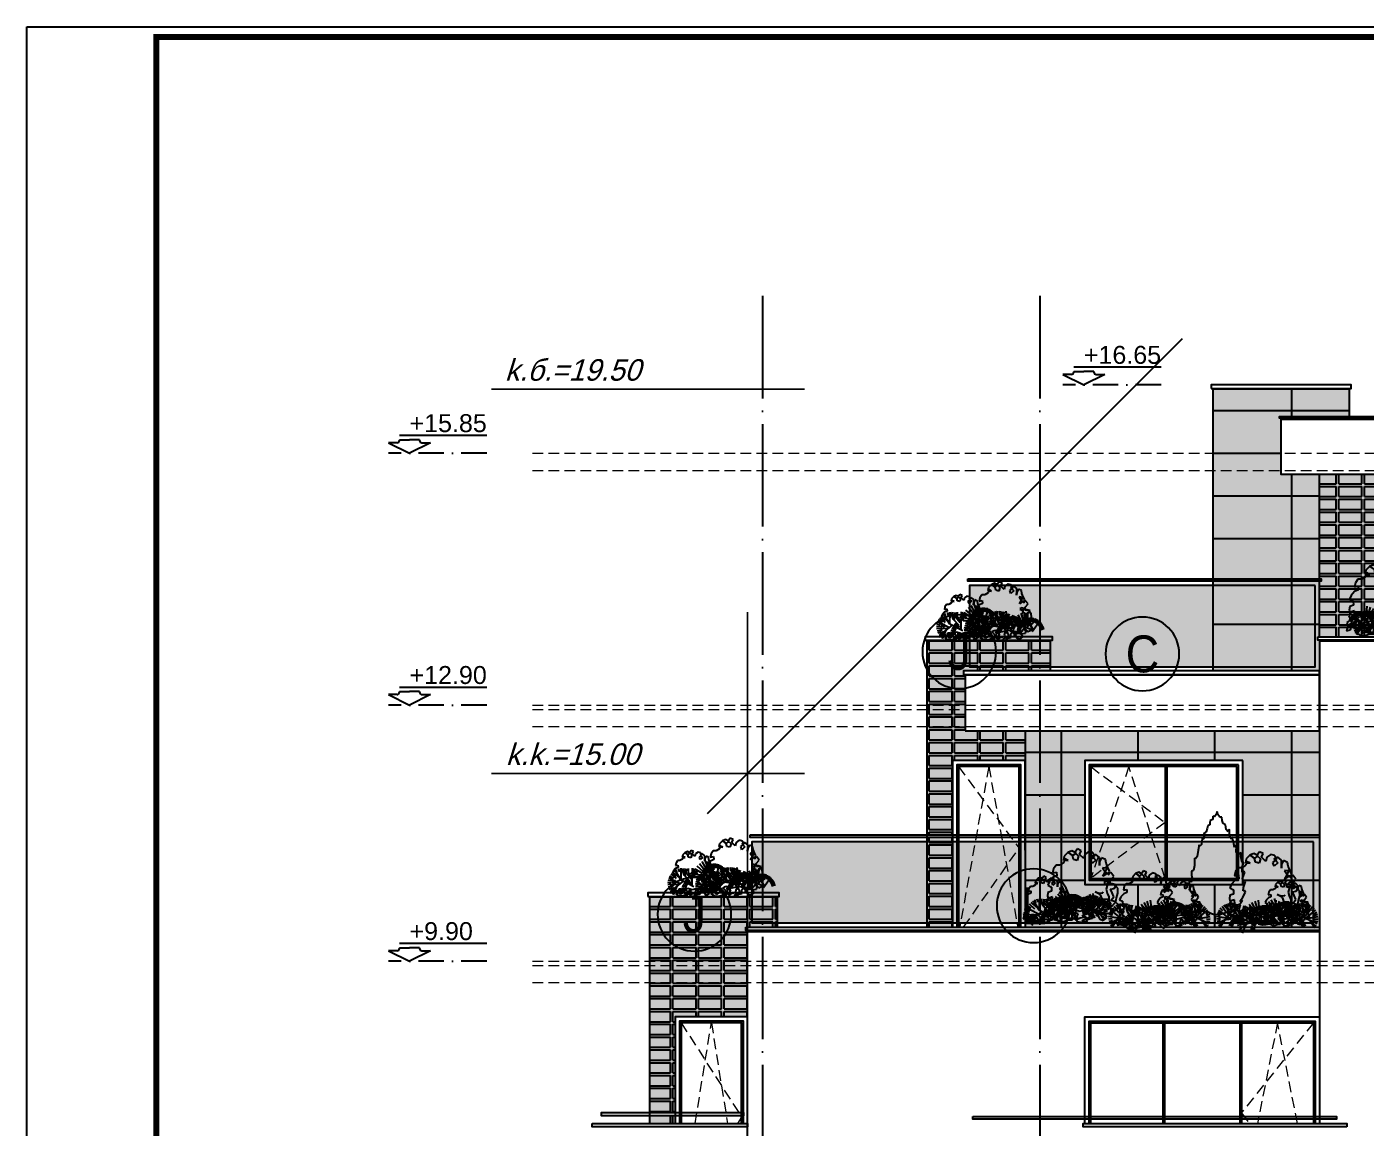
# Model space of a CAD drawing. Extents: x 9615146 to 9672346, y 4699603 to 4705703.
# Drawn here: x 9660146 to 9661714, y 4701314 to 4702603 of the extents above; entities that cross this region are included whole.
import ezdxf
from ezdxf.enums import TextEntityAlignment as Align

# ---------------------------------------------------------------- set-up
doc = ezdxf.new("R2010")
doc.units = 0
doc.header["$LTSCALE"] = 0.5
doc.header["$MEASUREMENT"] = 0
for name, pattern in [('ACAD_ISO04W100', [30, 24, -3, 0, -3]), ('DASHED', [0.75, 0.5, -0.25]), ('OSI1000', [5, 3, -1, 0, -1])]:
    doc.linetypes.add(name, pattern=pattern)
doc.layers.get('0').update_dxf_attribs({"color": 251, "linetype": 'CONTINUOUS'})
for name, color, linetype in [('_axis', 1, 'ACAD_ISO04W100'), ('_dimension_evel', 4, 'CONTINUOUS'), ('_hatch', 9, 'CONTINUOUS'), ('_hatch_construction', 252, 'CONTINUOUS'), ('_table', 3, 'CONTINUOUS'), ('_text', 4, 'CONTINUOUS'), ('_text_spesif_window', 41, 'CONTINUOUS'), ('_view', 3, 'CONTINUOUS'), ('_vista', 75, 'CONTINUOUS'), ('fasadi', 147, 'CONTINUOUS')]:
    doc.layers.add(name, color=color, linetype=linetype)
doc.layers.add('_punk', color=8, linetype='DASHED', lineweight=9)
doc.layers.add('_section', color=3, linetype='CONTINUOUS', lineweight=18)
doc.styles.add('HEB1', font='', dxfattribs={"width": 0.8, "oblique": 17})
doc.styles.add('POMESHTENIA', font='arial.ttf', dxfattribs={"width": 0.9})
doc.styles.add('WIN', font='swindos.shx', dxfattribs={"oblique": 17})
doc.styles.get('HEB1').set_extended_font_data('HebarU Cyr')
pattern_1 = [(180, (19315816.9377, 0), (-1.5625, 3.125), [0, -3.125])]
pattern_2 = [(0, (3, 0), (30, 15), [27, -3]), (0, (3, 3), (30, 15), [27, -3]), (90, (3, 3), (-30, 15), [12, -3]), (90, (0, 3), (-30, 15), [12, -3])]

# ---------------------------------------------------------------- blocks, each defined once
blk = doc.blocks.new('TREE8-E')
for p, q in [((-11.68, 6.05), (-13.1, 6.95)), ((-11.26, 6.78), (-12.51, 7.9)), ((-10.72, 7.44), (-11.79, 8.73)), ((-10.09, 8), (-10.95, 9.45)), ((-8.04, 4.03), (-10.82, 7.5)), ((-8.62, 6.91), (-10, 10.02)), ((-7.19, 7.05), (-8.98, 10.44)), ((-7.42, 8.84), (-7.9, 10.7)), ((-7.42, 8.84), (-6.79, 10.78)), ((-6.94, 5.39), (-7.42, 8.84)), ((-6.94, 5.39), (-4.62, 10.43)), ((-6.11, 9.06), (-5.69, 10.69)), ((-4.54, 6.64), (-4.45, 8.81)), ((-3.26, 2.93), (-4.54, 6.64)), ((-4.45, 8.81), (-3.55, 10.05)), ((-4.32, 6), (-3.61, 8.28)), ((-3.61, 8.28), (-2.65, 9.42)), ((-3.37, 7.39), (-2.35, 9.19)), ((-2.44, 3.89), (-3.37, 7.39)), ((-3.33, 0.76), (0.33, 8.32)), ((-2.38, 7.14), (-1.43, 8.96)), ((-1.73, 4.24), (-2.38, 7.14)), ((-0.38, 3.93), (-1.32, 6.6)), ((-0.38, 3.93), (0.43, 6.59)), ((0.67, 4.77), (0.71, 7.98)), ((1.23, 4.49), (1.23, 6.45)), ((3.03, 4.83), (1.24, 7.41)), ((4.3, 4.6), (2.6, 8.27)), ((4.87, 5.91), (4.09, 8.87)), ((6, 5.26), (5.67, 9.21)), ((9.16, 0.67), (6.19, 6.34)), ((6.98, 6.04), (7.28, 9.27)), ((8.33, 3.11), (7.54, 6.56)), ((8.35, 4.58), (8.22, 6.56)), ((8.82, 4.51), (8.9, 6.49)), ((9.28, 4.39), (9.57, 6.35)), ((-12.21, 3.59), (-13.88, 3.75)), ((-12.16, 4.44), (-13.79, 4.86)), ((-6.22, 4.47), (-13.79, 2.65)), ((-11.9, 1.94), (-13.54, 1.57)), ((-8.62, 3.89), (-13.52, 5.93)), ((-9.89, 3.59), (-13.12, 0.55)), ((-6.86, -0.04), (-8.75, 0.93)), ((-6.43, 0.55), (-8.23, 1.68)), ((-5.95, 1.11), (-7.65, 2.39)), ((-5.43, 1.62), (-7.01, 3.05)), ((-2.76, 0.04), (-6.94, 5.39)), ((-4.86, 2.09), (-6.31, 3.65)), ((-4.25, 2.5), (-5.56, 4.18)), ((-3.61, 2.86), (-4.77, 4.65)), ((-4.11, 1.77), (-3.26, 2.93)), ((1.9, 3.05), (-0.38, 3.93)), ((8.96, 0.42), (0.67, 4.77)), ((3.35, 0.5), (1.38, 0.37)), ((3.43, 0.97), (1.45, 1.05)), ((3.55, 1.44), (1.59, 1.72)), ((3.72, 1.88), (1.8, 2.37)), ((3.93, 2.31), (1.9, 3.05)), ((4.83, 3.42), (3.03, 4.83)), ((5.2, 3.72), (4.3, 4.6)), ((6.86, 2.61), (4.33, 5.51)), ((6.02, 4.2), (4.87, 5.91)), ((6.46, 4.38), (6, 5.26)), ((7.4, 4.58), (6.98, 6.04)), ((7.99, 2.91), (9.73, 4.22)), ((8.64, 0.04), (12.5, 4.67)), ((9.73, 4.22), (10.22, 6.14)), ((10.16, 4.01), (10.84, 5.86)), ((10.56, 3.75), (11.43, 5.52)), ((10.93, 3.45), (11.99, 5.12)), ((11.57, 2.74), (12.95, 4.16)), ((11.84, 2.34), (13.36, 3.61)), ((12.05, 1.92), (13.7, 3.02)), ((12.23, 1.47), (13.98, 2.4)), ((12.35, 1.01), (14.19, 1.75)), ((12.43, 0.54), (14.34, 1.08))]:
    blk.add_line(p, q)
blk = doc.blocks.new('_TREE16')
for p, q in [((-29.4, 140.7), (-30.9, 132.4)), ((-22.1, 148.4), (-29.4, 140.7)), ((-13.8, 152), (-22.1, 148.4)), ((-11.8, 141.7), (-20, 147.4)), ((-20, 147.4), (-12.3, 141.7)), ((-4.5, 146.9), (-13.8, 152)), ((-12.3, 141.7), (-4.5, 146.9)), ((-10.2, 133.9), (-11.8, 141.7)), ((-1.4, 155.7), (-7.1, 147.9)), ((-7.1, 147.9), (0.7, 140.7)), ((0.7, 140.7), (-2.4, 131.4)), ((6.3, 152), (-1.4, 155.7)), ((2.7, 144.3), (6.3, 152)), ((11.5, 135.5), (2.7, 144.3)), ((13.6, 144.3), (11.5, 135.5)), ((21.9, 150), (13.6, 144.3)), ((30.2, 147.9), (21.9, 150)), ((36.9, 144.3), (28.6, 140.1)), ((28.6, 140.1), (36.9, 132.4)), ((34.8, 139.6), (30.2, 147.9)), ((44.6, 138.1), (36.9, 144.3)), ((-51.6, 114.3), (-53.7, 105.4)), ((-46.4, 122), (-51.6, 114.3)), ((-38.7, 122), (-46.4, 122)), ((-29.9, 127.2), (-38.7, 122)), ((-30.9, 132.4), (-21.1, 131.8)), ((-28.8, 135.5), (-29.9, 127.2)), ((-21.1, 131.8), (-28.8, 135.5)), ((-2.4, 131.4), (-10.2, 133.9)), ((26.5, 133.4), (34.8, 139.6)), ((29.1, 125.1), (26.5, 133.4)), ((36.9, 132.4), (29.1, 125.1)), ((44.1, 121), (44.6, 130.3)), ((44.6, 128.8), (44.1, 121)), ((44.6, 130.3), (44.6, 138.1)), ((48.8, 137), (44.6, 128.8)), ((57.1, 133.4), (48.8, 137)), ((60.1, 115.3), (50.8, 116.3)), ((50.8, 116.3), (56, 108)), ((56.5, 107), (60.1, 115.3)), ((58.1, 125.6), (57.1, 133.4)), ((61.7, 116.9), (58.1, 125.6)), ((65.3, 109.1), (61.7, 116.9)), ((-60.4, 87.8), (-64, 80.1)), ((-53.1, 95.6), (-60.4, 87.8)), ((-53.7, 105.4), (-45.4, 107)), ((-44.8, 99.2), (-53.1, 95.6)), ((-45.4, 107), (-44.8, 99.2)), ((51.4, 98.7), (56.5, 107)), ((59.1, 103.9), (51.4, 98.7)), ((55.5, 80.6), (55.5, 88.4)), ((55.5, 88.4), (63.8, 86.8)), ((56, 108), (63.8, 101.3)), ((67.9, 106.5), (59.1, 103.9)), ((63.8, 86.8), (60.7, 79)), ((63.8, 101.3), (65.3, 109.1)), ((66.4, 89.4), (74.1, 98.2)), ((66.9, 81.6), (66.4, 89.4)), ((74.1, 98.2), (67.9, 106.5)), ((-63.5, 64.5), (-64.5, 56.8)), ((-64.5, 56.8), (-62.4, 49)), ((-64, 80.1), (-56.3, 75.9)), ((-55.7, 67.1), (-63.5, 64.5)), ((-56.3, 75.9), (-55.7, 67.1)), ((46.2, 59.9), (35.3, 66.1)), ((35.3, 66.1), (43.6, 63)), ((43.6, 63), (51.4, 64)), ((50.3, 51.1), (46.2, 59.9)), ((51.4, 64), (52.4, 65.6)), ((63.3, 83.2), (55.5, 80.6)), ((60.7, 79), (58.6, 71.3)), ((58.6, 71.3), (60.7, 63)), ((60.7, 63), (63.8, 55.2)), ((71.6, 82.7), (63.3, 83.2)), ((74.6, 81.6), (66.9, 81.6)), ((67.4, 71.8), (75.1, 72.9)), ((71, 64), (67.4, 71.8)), ((74.6, 55.8), (71, 64)), ((79.8, 80.6), (71.6, 82.7)), ((82.4, 73.9), (74.6, 81.6)), ((75.1, 72.9), (79.8, 80.6)), ((79.8, 53.7), (82.9, 63)), ((82.9, 63), (82.4, 73.9)), ((-61.9, 36.6), (-69.7, 31.4)), ((-69.7, 31.4), (-67.1, 23.7)), ((-67.1, 23.7), (-58.8, 30.4)), ((-61.9, 52.6), (-65, 44.9)), ((-65, 44.9), (-61.9, 36.6)), ((-62.4, 49), (-53.1, 46.9)), ((-53.7, 55.2), (-61.9, 52.6)), ((-58.8, 30.4), (-50.5, 29.9)), ((-50.5, 29.9), (-58.8, 23.1)), ((-53.1, 46.9), (-53.7, 55.2)), ((-20.5, 25.7), (-12.8, 29.9)), ((-12.8, 29.9), (-5, 27.8)), ((11.5, 27.3), (20.8, 29.3)), ((20.3, 46.4), (18.3, 37.6)), ((18.3, 37.6), (28.1, 35)), ((28.1, 46.9), (20.3, 46.4)), ((20.8, 29.3), (28.6, 29.3)), ((34.3, 38.2), (28.1, 46.9)), ((28.1, 35), (35.8, 37.6)), ((28.6, 29.3), (34.3, 38.2)), ((35.8, 37.6), (40, 46.4)), ((40, 46.4), (50.3, 51.1)), ((52.4, 28.8), (44.1, 24.2)), ((44.6, 42.3), (52.4, 50.6)), ((55.5, 38.7), (44.6, 42.3)), ((55.5, 44.3), (50.8, 36.6)), ((50.8, 36.6), (52.4, 28.8)), ((52.4, 50.6), (60.1, 51.1)), ((63.8, 46.4), (55.5, 44.3)), ((63.3, 37.6), (55.5, 38.7)), ((56, 24.7), (63.3, 34)), ((60.1, 51.1), (67.9, 41.3)), ((67.9, 41.3), (63.3, 32.4)), ((69.4, 29.9), (63.3, 37.6)), ((63.3, 34), (71.6, 37.1)), ((63.3, 32.4), (73.6, 25.7)), ((63.8, 55.2), (63.8, 46.4)), ((67.4, 22.1), (69.4, 29.9)), ((68.4, 47.5), (74.6, 55.8)), ((76.7, 45.4), (68.4, 47.5)), ((71.6, 37.1), (78.8, 44.9)), ((73.6, 25.7), (81.9, 29.9)), ((85, 38.2), (76.7, 45.4)), ((78.8, 44.9), (79.8, 53.7)), ((81.9, 29.9), (85, 38.2)), ((-67.1, 23.1), (-70.2, 13.8)), ((-70.2, 13.8), (-61.9, 15.4)), ((-58.8, 23.1), (-67.1, 23.1)), ((-61.9, 15.4), (-59.9, 23.7)), ((-59.9, 23.7), (-49.5, 20.5)), ((-45.4, 18.5), (-52.1, 10.7)), ((-52.1, 10.7), (-39.7, 4)), ((-49.5, 20.5), (-49, 12.2)), ((-49, 12.2), (-39.2, 17.4)), ((-42.8, 26.3), (-45.4, 18.5)), ((-34.5, 26.3), (-42.8, 26.3)), ((-41.2, 23.7), (-32.9, 24.2)), ((-36.6, 15.9), (-41.2, 23.7)), ((-39.7, 4), (-30.9, 4)), ((-39.2, 17.4), (-29.9, 22.6)), ((-38.1, 8.1), (-36.6, 15.9)), ((-28.3, 13.8), (-38.1, 8.1)), ((-25.7, 17.9), (-34.5, 26.3)), ((-32.9, 24.2), (-24.7, 17.4)), ((-30.9, 4), (-21.1, 7.6)), ((-29.9, 22.6), (-28.3, 13.8)), ((-20, 10.2), (-25.7, 17.9)), ((-24.7, 17.4), (-21.1, 9.2)), ((-21.1, 9.2), (-13.3, 9.7)), ((-21.1, 7.6), (-12.3, 7.6)), ((-12.8, 17.4), (-20.5, 25.7)), ((-12.3, 10.7), (-20, 10.2)), ((-13.3, 9.7), (-4.5, 11.2)), ((-12.3, 7.6), (-12.8, 17.4)), ((-4.5, 7.1), (-12.3, 10.7)), ((-8.2, 22.6), (-10.2, 14.4)), ((-10.2, 14.4), (-0.9, 12.2)), ((0.1, 20), (-8.2, 22.6)), ((-5, 27.8), (3.3, 25.2)), ((-4.5, 11.2), (0.1, 20)), ((-0.9, 12.2), (-4.5, 4.5)), ((3.8, 10.7), (-4.5, 7.1)), ((-4.5, 4.5), (3.8, 2.4)), ((3.3, 25.2), (11.5, 27.3)), ((13.6, 12.8), (3.8, 10.7)), ((3.8, 2.4), (11.5, 3.5)), ((8.4, 5.5), (16.2, 10.2)), ((11.5, 3.5), (19.3, 5)), ((13.6, 23.1), (12, 15.4)), ((12, 15.4), (21.3, 8.6)), ((21.9, 21.1), (13.6, 23.1)), ((19.3, 5), (13.6, 12.8)), ((16.2, 10.2), (23.9, 13.3)), ((21.3, 8.6), (29.6, 10.7)), ((23.9, 13.3), (21.9, 21.1)), ((35.3, 27.3), (27, 27.8)), ((27, 27.8), (36.9, 21.1)), ((29.1, 20), (37.9, 27.3)), ((29.6, 10.7), (29.1, 20)), ((44.1, 24.2), (35.3, 27.3)), ((36.9, 21.1), (48.2, 21.6)), ((37.9, 27.3), (40.5, 18.5)), ((38.4, 14.8), (39.5, 22.6)), ((46.2, 22.1), (38.4, 14.8)), ((39.5, 22.6), (48.2, 22.6)), ((40.5, 18.5), (44.1, 9.2)), ((44.1, 9.2), (52.4, 6)), ((55.5, 20), (46.2, 22.1)), ((48.2, 21.6), (56, 24.7)), ((48.2, 22.6), (56.5, 20)), ((52.4, 6), (60.7, 12.2)), ((60.7, 12.2), (55.5, 20)), ((56.5, 20), (67.4, 22.1))]:
    blk.add_line(p, q)
blk = doc.blocks.new('_TREE03')
for p, q in [((-26, 1087), (-7, 1114)), ((-7, 1114), (1, 1146)), ((1, 1146), (12, 1114)), ((12, 1114), (28, 1092)), ((28, 1092), (47, 1098)), ((47, 1098), (47, 1065)), ((-126, 957), (-122, 967)), ((-126, 908), (-126, 957)), ((-122, 967), (-111, 940)), ((-111, 940), (-91, 962)), ((-91, 962), (-84, 1011)), ((-84, 1011), (-61, 1022)), ((-61, 1022), (-49, 1054)), ((-49, 1054), (-45, 1087)), ((-45, 1087), (-26, 1087)), ((47, 1065), (74, 1054)), ((74, 1054), (77, 1033)), ((77, 1033), (77, 1011)), ((77, 1011), (97, 1000)), ((97, 1000), (104, 973)), ((104, 973), (112, 940)), ((-176, 778), (-164, 837)), ((-164, 837), (-149, 892)), ((-149, 892), (-145, 865)), ((-145, 865), (-126, 908)), ((112, 940), (124, 924)), ((124, 924), (131, 930)), ((131, 930), (139, 908)), ((139, 908), (131, 881)), ((131, 881), (143, 859)), ((143, 859), (154, 870)), ((154, 870), (158, 843)), ((158, 843), (162, 810)), ((-253, 626), (-241, 686)), ((-241, 729), (-218, 713)), ((-241, 686), (-241, 729)), ((-218, 713), (-191, 729)), ((-195, 799), (-183, 794)), ((-191, 729), (-195, 799)), ((-183, 794), (-176, 778)), ((162, 810), (177, 794)), ((177, 794), (185, 805)), ((185, 805), (196, 751)), ((196, 751), (204, 686)), ((204, 686), (223, 664)), ((-272, 626), (-253, 626)), ((-253, 577), (-272, 626)), ((-253, 529), (-253, 577)), ((223, 664), (231, 669)), ((231, 669), (231, 594)), ((231, 594), (242, 545)), ((-268, 371), (-287, 431)), ((-287, 431), (-268, 415)), ((-279, 529), (-260, 545)), ((-256, 463), (-279, 529)), ((-268, 415), (-256, 463)), ((-260, 545), (-253, 529)), ((242, 545), (262, 539)), ((262, 496), (254, 453)), ((254, 453), (269, 426)), ((262, 539), (262, 496)), ((269, 426), (285, 436)), ((285, 436), (285, 398)), ((-287, 323), (-283, 339)), ((-260, 274), (-287, 323)), ((-283, 339), (-264, 339)), ((-264, 339), (-268, 371)), ((-229, 230), (-260, 274)), ((258, 317), (246, 295)), ((246, 295), (250, 268)), ((281, 344), (258, 317)), ((285, 398), (281, 344)), ((-229, 203), (-256, 241)), ((-256, 241), (-229, 230)), ((-176, 187), (-229, 203)), ((-191, 176), (-176, 187)), ((-157, 138), (-191, 176)), ((-84, 117), (-157, 138)), ((166, 144), (131, 122)), ((208, 171), (166, 144)), ((219, 192), (208, 171)), ((265, 252), (219, 192)), ((250, 268), (265, 252)), ((-61, 106), (-84, 117)), ((-61, 106), (-33, 98)), ((-33, 98), (-7, 100)), ((-29, 1), (-22, 41)), ((-18, 99), (-22, 41)), ((24, 95), (-7, 100)), ((35, 99), (21, 68)), ((21, 1), (21, 68)), ((58, 106), (24, 95)), ((100, 127), (58, 106)), ((131, 122), (100, 127))]:
    blk.add_line(p, q)
blk = doc.blocks.new('rtyre')
at = {"layer": '_dimension_evel', "ltscale": 20}
for p, q in [((-21.1, 37.8), (161.6, 37.8)), ((-21.1, 28.3), (-21.1, 26.8)), ((-21.1, 28.3), (0, 28.3)), ((21.1, 28.3), (0, 28.3)), ((21.1, 28.3), (21.1, 26.8)), ((-26, 21.9), (-43.7, 21.9)), ((-43.7, 21.9), (0, 0)), ((43.7, 21.9), (0, 0)), ((26, 21.9), (43.7, 21.9))]:
    blk.add_line(p, q, dxfattribs=at)
for centre, major_axis, start_param, end_param in [((-26, 26.8), (3.46, 3.46), 3.926991, 5.497787), ((26, 26.8), (-3.46, 3.46), 0.785398, 2.356194)]:
    blk.add_ellipse(centre, major_axis=major_axis, ratio=1, start_param=start_param, end_param=end_param, dxfattribs=at)
at = {"layer": '_dimension_evel', "linetype": 'OSI1000', "ltscale": 20, "style": 'HEB1', "oblique": 360, "width": 0.8}
blk.add_attdef('+12.50', (0, 44.2), '', height=42, rotation=360, dxfattribs=at)
blk = doc.blocks.new('fghfdg')
at = {"layer": '_text_spesif_window'}
blk.add_circle((0, 0), 18, dxfattribs=at)
at = {"layer": '_text_spesif_window', "style": 'HEB1', "text_generation_flag": 6, "width": 0.8}
blk.add_attdef('A', text='', height=18, rotation=180, dxfattribs=at).set_placement((0, -9.23), align=Align.CENTER)

msp = doc.modelspace()

# ---------------------------------------------------------------- hatches: boundary and pattern name
at = {"layer": '_hatch', "ltscale": 30, "true_color": 0x755724}
h = msp.add_hatch(color=27, dxfattribs=at)
h.dxf.hatch_style = 1
h.paths.add_polyline_path([(9661660.49, 4702078.84), (9661615.49, 4702078.84), (9661615.49, 4702143.84), (9662002.99, 4702143.84), (9662002.99, 4702144.84), (9661613.49, 4702144.84), (9661613.49, 4702146.84), (9661695.49, 4702146.84), (9661695.49, 4702178.84), (9661535.49, 4702178.84), (9661535.49, 4701956.84), (9661660.49, 4701956.84)])
h.paths.add_polyline_path([(9661660.49, 4701953.84), (9661535.49, 4701953.84), (9661535.49, 4701948.84), (9661655.49, 4701948.84), (9661655.49, 4701853.84), (9661535.49, 4701853.84), (9661535.49, 4701848.84), (9661660.49, 4701848.84), (9661660.49, 4701883.84), (9662002.99, 4701883.84), (9662002.99, 4701884.84), (9661658.49, 4701884.84), (9661658.49, 4701888.84), (9661660.49, 4701888.84)])
h.paths.add_polyline_path([(9661655.49, 4701948.84), (9661535.49, 4701948.84), (9661535.49, 4701853.84), (9661655.49, 4701853.84)])
at = {"layer": '_hatch', "ltscale": 30, "true_color": 0xb97b1d}
h = msp.add_hatch(color=32, dxfattribs=at)
h.dxf.hatch_style = 1
h.paths.add_polyline_path([(9662002.99, 4702078.84), (9661660.49, 4702078.84), (9661660.49, 4701956.84), (9661662.49, 4701956.84), (9661662.49, 4701953.84), (9661660.49, 4701953.84), (9661660.49, 4701888.84), (9662002.99, 4701888.84)])
h.paths.add_polyline_path([(9661740.49, 4702053.84), (9661930.49, 4702053.84), (9661930.49, 4701898.84), (9661740.49, 4701898.84)], flags=16)
h.paths.add_polyline_path([(9661745.49, 4702048.84), (9661925.49, 4702048.84), (9661925.49, 4701903.84), (9661745.49, 4701903.84)], flags=0)
h.paths.add_polyline_path([(9661747.49, 4702046.84), (9661923.49, 4702046.84), (9661923.49, 4701905.84), (9661747.49, 4701905.84)], flags=0)
h.paths.add_polyline_path([(9662303.49, 4701956.84), (9662325.49, 4701956.84), (9662325.49, 4702053.84), (9662630.49, 4702053.84), (9662630.49, 4701956.84), (9662692.99, 4701956.84), (9662692.99, 4702078.84), (9662002.99, 4702078.84), (9662002.99, 4701888.84), (9662310.49, 4701888.84), (9662310.49, 4701948.84), (9662325.49, 4701948.84), (9662325.49, 4701953.84), (9662303.49, 4701953.84)])
h.paths.add_polyline_path([(9662055.49, 4702053.84), (9662245.49, 4702053.84), (9662245.49, 4701898.84), (9662055.49, 4701898.84)], flags=16)
h.paths.add_polyline_path([(9662060.49, 4702048.84), (9662240.49, 4702048.84), (9662240.49, 4701903.84), (9662060.49, 4701903.84)], flags=0)
h.paths.add_polyline_path([(9662062.49, 4702046.84), (9662238.49, 4702046.84), (9662238.49, 4701905.84), (9662062.49, 4701905.84)], flags=0)
h.paths.add_polyline_path([(9662692.99, 4701948.84), (9662630.49, 4701948.84), (9662630.49, 4701853.84), (9662692.99, 4701853.84)])
h.paths.add_polyline_path([(9662692.99, 4701953.84), (9662630.49, 4701953.84), (9662630.49, 4701948.84), (9662692.99, 4701948.84)], flags=17)
h.paths.add_polyline_path([(9662325.49, 4701948.84), (9662310.49, 4701948.84), (9662310.49, 4701888.84), (9662325.49, 4701888.84)])
h.paths.add_polyline_path([(9662692.99, 4701853.84), (9662630.49, 4701853.84), (9662630.49, 4701848.84), (9662692.99, 4701848.84)])
h = msp.add_hatch(color=32, dxfattribs=at)
h.dxf.hatch_style = 1
h.paths.add_polyline_path([(9661200.49, 4701656.84), (9661230.49, 4701656.84), (9661230.49, 4701743.84), (9661315.49, 4701743.84), (9661315.49, 4701778.84), (9661245.49, 4701778.84), (9661245.49, 4701843.84), (9661332.99, 4701843.84), (9661332.99, 4701844.84), (9661243.49, 4701844.84), (9661243.49, 4701848.84), (9661332.99, 4701848.84), (9661332.99, 4701853.84), (9661250.49, 4701853.84), (9661250.49, 4701883.84), (9661200.49, 4701883.84)])
h.paths.add_polyline_path([(9661230.49, 4701648.84), (9661230.49, 4701653.84), (9661200.49, 4701653.84), (9661200.49, 4701648.84)])
h.paths.add_polyline_path([(9661200.49, 4701553.84), (9661230.49, 4701553.84), (9661230.49, 4701648.84), (9661200.49, 4701648.84)])
h.paths.add_polyline_path([(9661230.49, 4701548.84), (9661230.49, 4701553.84), (9661200.49, 4701553.84), (9661200.49, 4701548.84)])
h.paths.add_polyline_path([(9661332.99, 4701853.84), (9661332.99, 4701883.84), (9661250.49, 4701883.84), (9661250.49, 4701853.84)])
h.paths.add_polyline_path([(9661332.99, 4701853.84), (9661345.49, 4701853.84), (9661345.49, 4701883.84), (9661332.99, 4701883.84)])
h.paths.add_polyline_path([(9661332.99, 4701853.84), (9661332.99, 4701848.84), (9661345.49, 4701848.84), (9661345.49, 4701853.84)])
at = {"layer": '_hatch', "ltscale": 30, "true_color": 0x755724}
h = msp.add_hatch(color=27, dxfattribs=at)
h.dxf.hatch_style = 1
h.paths.add_polyline_path([(9661315.49, 4701656.84), (9661332.99, 4701656.84), (9661332.99, 4701778.84), (9661315.49, 4701778.84)])
h.paths.add_polyline_path([(9661332.99, 4701648.84), (9661332.99, 4701653.84), (9661315.49, 4701653.84), (9661315.49, 4701648.84)])
h.paths.add_polyline_path([(9661315.49, 4701553.84), (9661332.99, 4701553.84), (9661332.99, 4701648.84), (9661315.49, 4701648.84)])
h.paths.add_polyline_path([(9661315.49, 4701553.84), (9661315.49, 4701548.84), (9661332.99, 4701548.84), (9661332.99, 4701553.84)])
h.paths.add_polyline_path([(9661660.49, 4701778.84), (9661332.99, 4701778.84), (9661332.99, 4701656.84), (9661385.49, 4701656.84), (9661385.49, 4701743.84), (9661570.49, 4701743.84), (9661570.49, 4701656.84), (9661660.49, 4701656.84)])
h.paths.add_polyline_path([(9661570.49, 4701648.84), (9661570.49, 4701598.84), (9661385.49, 4701598.84), (9661385.49, 4701648.84), (9661332.99, 4701648.84), (9661332.99, 4701553.84), (9661653.49, 4701553.84), (9661653.49, 4701648.84)])
h.paths.add_polyline_path([(9661570.49, 4701653.84), (9661570.49, 4701648.84), (9661653.49, 4701648.84), (9661653.49, 4701553.84), (9661332.99, 4701553.84), (9661332.99, 4701548.84), (9661660.49, 4701548.84), (9661660.49, 4701653.84)])
h.paths.add_polyline_path([(9661385.49, 4701648.84), (9661385.49, 4701653.84), (9661332.99, 4701653.84), (9661332.99, 4701648.84)], flags=17)
at = {"layer": '_hatch', "ltscale": 30, "true_color": 0xb97b1d}
h = msp.add_hatch(color=32, dxfattribs=at)
h.dxf.hatch_style = 1
h.paths.add_polyline_path([(9660990.49, 4701543.84), (9661007.99, 4701543.84), (9661007.99, 4701544.84), (9660988.49, 4701544.84), (9660988.49, 4701548.84), (9661007.99, 4701548.84), (9661007.99, 4701553.84), (9660995.49, 4701553.84), (9660995.49, 4701583.84), (9660875.49, 4701583.84), (9660875.49, 4701331.84), (9660905.49, 4701331.84), (9660905.49, 4701443.84), (9660990.49, 4701443.84)])
h.paths.add_polyline_path([(9661007.99, 4701583.84), (9661007.99, 4701553.84), (9661025.49, 4701553.84), (9661025.49, 4701583.84)])
h.paths.add_polyline_path([(9660995.49, 4701553.84), (9661007.99, 4701553.84), (9661007.99, 4701583.84), (9660995.49, 4701583.84)], flags=17)
h.paths.add_polyline_path([(9661025.49, 4701548.84), (9661025.49, 4701553.84), (9661007.99, 4701553.84), (9661007.99, 4701548.84)])
h.paths.add_polyline_path([(9660875.49, 4701327.84), (9660875.49, 4701318.84), (9660905.49, 4701318.84), (9660905.49, 4701327.84)])
at = {"layer": '_hatch_construction', "ltscale": 40}
h = msp.add_hatch(dxfattribs=at)
h.set_pattern_fill('EGGCRATE,_O', color=250, scale=30, pattern_type=2)
h.set_pattern_definition(pattern_2)
h.paths.add_polyline_path([(9662002.99, 4702078.84), (9661660.49, 4702078.84), (9661660.49, 4701956.84), (9661662.49, 4701956.84), (9661662.49, 4701953.84), (9661660.49, 4701953.84), (9661660.49, 4701888.84), (9662002.99, 4701888.84)])
h.paths.add_polyline_path([(9661740.49, 4702053.84), (9661930.49, 4702053.84), (9661930.49, 4701898.84), (9661740.49, 4701898.84)], flags=16)
h.paths.add_polyline_path([(9661745.49, 4702048.84), (9661925.49, 4702048.84), (9661925.49, 4701903.84), (9661745.49, 4701903.84)], flags=0)
h.paths.add_polyline_path([(9661747.49, 4702046.84), (9661923.49, 4702046.84), (9661923.49, 4701905.84), (9661747.49, 4701905.84)], flags=0)
h.paths.add_polyline_path([(9662303.49, 4701956.84), (9662325.49, 4701956.84), (9662325.49, 4702053.84), (9662630.49, 4702053.84), (9662630.49, 4701956.84), (9662692.99, 4701956.84), (9662692.99, 4702078.84), (9662002.99, 4702078.84), (9662002.99, 4701888.84), (9662310.49, 4701888.84), (9662310.49, 4701948.84), (9662325.49, 4701948.84), (9662325.49, 4701953.84), (9662303.49, 4701953.84)])
h.paths.add_polyline_path([(9662055.49, 4702053.84), (9662245.49, 4702053.84), (9662245.49, 4701898.84), (9662055.49, 4701898.84)], flags=16)
h.paths.add_polyline_path([(9662060.49, 4702048.84), (9662240.49, 4702048.84), (9662240.49, 4701903.84), (9662060.49, 4701903.84)], flags=0)
h.paths.add_polyline_path([(9662062.49, 4702046.84), (9662238.49, 4702046.84), (9662238.49, 4701905.84), (9662062.49, 4701905.84)], flags=0)
h.paths.add_polyline_path([(9662692.99, 4701948.84), (9662630.49, 4701948.84), (9662630.49, 4701853.84), (9662692.99, 4701853.84)])
h.paths.add_polyline_path([(9662692.99, 4701953.84), (9662630.49, 4701953.84), (9662630.49, 4701948.84), (9662692.99, 4701948.84)], flags=17)
h.paths.add_polyline_path([(9662325.49, 4701948.84), (9662310.49, 4701948.84), (9662310.49, 4701888.84), (9662325.49, 4701888.84)])
h.paths.add_polyline_path([(9662692.99, 4701853.84), (9662630.49, 4701853.84), (9662630.49, 4701848.84), (9662692.99, 4701848.84)])
h = msp.add_hatch(dxfattribs=at)
h.set_pattern_fill('EGGCRATE,_O', color=250, scale=30, pattern_type=2)
h.set_pattern_definition(pattern_2)
h.paths.add_polyline_path([(9661200.49, 4701656.84), (9661230.49, 4701656.84), (9661230.49, 4701743.84), (9661315.49, 4701743.84), (9661315.49, 4701778.84), (9661245.49, 4701778.84), (9661245.49, 4701843.84), (9661332.99, 4701843.84), (9661332.99, 4701844.84), (9661243.49, 4701844.84), (9661243.49, 4701848.84), (9661332.99, 4701848.84), (9661332.99, 4701853.84), (9661250.49, 4701853.84), (9661250.49, 4701883.84), (9661200.49, 4701883.84)])
h.paths.add_polyline_path([(9661230.49, 4701648.84), (9661230.49, 4701653.84), (9661200.49, 4701653.84), (9661200.49, 4701648.84)])
h.paths.add_polyline_path([(9661200.49, 4701553.84), (9661230.49, 4701553.84), (9661230.49, 4701648.84), (9661200.49, 4701648.84)])
h.paths.add_polyline_path([(9661230.49, 4701548.84), (9661230.49, 4701553.84), (9661200.49, 4701553.84), (9661200.49, 4701548.84)])
h.paths.add_polyline_path([(9661332.99, 4701853.84), (9661332.99, 4701883.84), (9661250.49, 4701883.84), (9661250.49, 4701853.84)])
h.paths.add_polyline_path([(9661332.99, 4701853.84), (9661345.49, 4701853.84), (9661345.49, 4701883.84), (9661332.99, 4701883.84)])
h.paths.add_polyline_path([(9661332.99, 4701853.84), (9661332.99, 4701848.84), (9661345.49, 4701848.84), (9661345.49, 4701853.84)])
h = msp.add_hatch(dxfattribs=at)
h.set_pattern_fill('EGGCRATE,_O', color=250, scale=30, pattern_type=2)
h.set_pattern_definition(pattern_2)
h.paths.add_polyline_path([(9660990.49, 4701543.84), (9661007.99, 4701543.84), (9661007.99, 4701544.84), (9660988.49, 4701544.84), (9660988.49, 4701548.84), (9661007.99, 4701548.84), (9661007.99, 4701553.84), (9660995.49, 4701553.84), (9660995.49, 4701583.84), (9660875.49, 4701583.84), (9660875.49, 4701331.84), (9660905.49, 4701331.84), (9660905.49, 4701443.84), (9660990.49, 4701443.84)])
h.paths.add_polyline_path([(9661007.99, 4701583.84), (9661007.99, 4701553.84), (9661025.49, 4701553.84), (9661025.49, 4701583.84)])
h.paths.add_polyline_path([(9660995.49, 4701553.84), (9661007.99, 4701553.84), (9661007.99, 4701583.84), (9660995.49, 4701583.84)], flags=17)
h.paths.add_polyline_path([(9661025.49, 4701548.84), (9661025.49, 4701553.84), (9661007.99, 4701553.84), (9661007.99, 4701548.84)])
h.paths.add_polyline_path([(9660875.49, 4701327.84), (9660875.49, 4701318.84), (9660905.49, 4701318.84), (9660905.49, 4701327.84)])
at = {"layer": 'fasadi', "ltscale": 40}
h = msp.add_hatch(dxfattribs=at)
h.set_pattern_fill('DOTS', color=256, scale=50, style=0)
h.set_pattern_definition(pattern_1)
h.paths.add_polyline_path([(9661655.49, 4701948.84), (9661655.49, 4701853.84), (9661332.99, 4701853.84), (9661332.99, 4701948.84)])
h.paths.add_polyline_path([(9661332.99, 4701853.84), (9661250.49, 4701853.84), (9661250.49, 4701948.84), (9661332.99, 4701948.84)])
h = msp.add_hatch(dxfattribs=at)
h.set_pattern_fill('DOTS', color=256, scale=50, style=0)
h.set_pattern_definition([(180, (19315561.9377, -300), (-1.5625, 3.125), [0, -3.125])])
h.paths.add_polyline_path([(9661332.99, 4701648.84), (9661332.99, 4701553.84), (9660995.49, 4701553.84), (9660995.49, 4701648.84)])
h = msp.add_hatch(dxfattribs=at)
h.set_pattern_fill('DOTS', color=256, scale=50, style=0)
h.set_pattern_definition(pattern_1)
h.paths.add_polyline_path([(9661332.99, 4701553.84), (9661332.99, 4701648.84), (9661653.49, 4701648.84), (9661653.49, 4701553.84)])

# ---------------------------------------------------------------- linework, layer by layer
at = {"layer": '_axis', "ltscale": 10}
for p, q in [((9661007.99, 4702288.08), (9661007.99, 4699845.26)), ((9661332.99, 4702288.08), (9661332.99, 4699845.26))]:
    msp.add_line(p, q, dxfattribs=at)
at = {"layer": '_dimension_evel', "linetype": 'OSI1000', "ltscale": 20}
for p, q in [((9661474.82, 4702183.84), (9661359.89, 4702183.84)), ((9660684.86, 4702103.84), (9660569.93, 4702103.84)), ((9660684.86, 4701808.84), (9660569.93, 4701808.84)), ((9660684.86, 4701508.84), (9660569.93, 4701508.84))]:
    msp.add_line(p, q, dxfattribs=at)
at = {"layer": '_hatch_construction', "color": 250, "ltscale": 40}
for p, q in [((9661627.99, 4702146.84), (9661627.99, 4702178.84)), ((9661535.49, 4702153.84), (9661695.49, 4702153.84)), ((9661535.49, 4702103.84), (9661615.49, 4702103.84)), ((9661627.99, 4701848.84), (9661627.99, 4702078.84)), ((9661535.49, 4702053.84), (9661660.49, 4702053.84)), ((9661535.49, 4702003.84), (9661660.49, 4702003.84)), ((9661535.49, 4701903.84), (9661660.49, 4701903.84)), ((9661357.99, 4701548.84), (9661357.99, 4701778.84)), ((9661447.99, 4701743.84), (9661447.99, 4701778.84)), ((9661537.99, 4701743.84), (9661537.99, 4701778.84)), ((9661627.99, 4701548.84), (9661627.99, 4701778.84)), ((9661315.49, 4701753.84), (9661660.49, 4701753.84)), ((9661315.49, 4701703.84), (9661385.49, 4701703.84)), ((9661570.49, 4701703.84), (9661660.49, 4701703.84)), ((9661315.49, 4701603.84), (9661385.49, 4701603.84)), ((9661570.49, 4701603.84), (9661660.49, 4701603.84)), ((9661447.99, 4701548.84), (9661447.99, 4701598.84)), ((9661537.99, 4701548.84), (9661537.99, 4701598.84))]:
    msp.add_line(p, q, dxfattribs=at)
at = {"layer": '_punk', "ltscale": 50}
for p, q in [((9660738.55, 4702103.84), (9664323.88, 4702103.84)), ((9660738.55, 4702083.84), (9664323.88, 4702083.84)), ((9660738.55, 4701808.84), (9664323.88, 4701808.84)), ((9660738.55, 4701803.84), (9664323.88, 4701803.84)), ((9660738.55, 4701783.84), (9664323.88, 4701783.84)), ((9661237.49, 4701736.84), (9661308.49, 4701641.34)), ((9661272.99, 4701736.84), (9661238.98, 4701548.84)), ((9661272.99, 4701736.84), (9661307.01, 4701548.84)), ((9661392.49, 4701736.84), (9661479.49, 4701671.34)), ((9661437.24, 4701736.84), (9661392.49, 4701605.84)), ((9661479.49, 4701605.84), (9661437.24, 4701736.84)), ((9661479.49, 4701671.34), (9661392.49, 4701605.84)), ((9661243.44, 4701548.84), (9661308.49, 4701641.34)), ((9660738.55, 4701508.84), (9664323.88, 4701508.84)), ((9660738.55, 4701503.84), (9664323.88, 4701503.84)), ((9660738.55, 4701483.84), (9664323.88, 4701483.84)), ((9660912.49, 4701436.84), (9660983.49, 4701326.34)), ((9660929.04, 4701318.84), (9660947.99, 4701436.84)), ((9660947.99, 4701436.84), (9660966.95, 4701318.84)), ((9661653.49, 4701436.84), (9661568.99, 4701331.34)), ((9661611.24, 4701436.84), (9661587.83, 4701318.84)), ((9661634.66, 4701318.84), (9661611.24, 4701436.84)), ((9660983.49, 4701326.34), (9660978.67, 4701318.84)), ((9661568.99, 4701331.34), (9661578.14, 4701318.84))]:
    msp.add_line(p, q, dxfattribs=at)
at = {"layer": '_section', "linetype": 'OSI1000', "ltscale": 20, "const_width": 2}
for points in [[(9660943.21, 4701681.56), (9661499.79, 4702238.13)], [(9660690.14, 4702178.84), (9661057.36, 4702178.84)], [(9660990.49, 4701539.65), (9660990.49, 4701918.03)], [(9660690.14, 4701728.84), (9661057.36, 4701728.84)]]:
    msp.add_lwpolyline(points, dxfattribs=at)
at = {"layer": '_table', "ltscale": 10}
msp.add_lwpolyline([(9660146.03, 4702603.38), (9665946.03, 4702603.38), (9665946.03, 4699603.38), (9660146.03, 4699603.38)], close=True, dxfattribs=at)
at = {"layer": '_table', "ltscale": 10, "const_width": 6.84}
msp.add_lwpolyline([(9660297.71, 4702591.38), (9665934.03, 4702591.38), (9665934.03, 4699615.38), (9660297.71, 4699615.38)], close=True, dxfattribs=at)
at = {"layer": 'fasadi', "ltscale": 40}
for p, q in [((9661660.49, 4701888.84), (9661660.49, 4702078.84)), ((9661315.49, 4701778.84), (9661315.49, 4701548.84)), ((9661479.49, 4701736.84), (9661479.49, 4701605.84)), ((9661481.49, 4701736.84), (9661481.49, 4701605.84)), ((9661476.99, 4701436.84), (9661476.99, 4701318.84)), ((9661478.99, 4701436.84), (9661478.99, 4701318.84)), ((9661566.99, 4701436.84), (9661566.99, 4701318.84)), ((9661568.99, 4701436.84), (9661568.99, 4701318.84))]:
    msp.add_line(p, q, dxfattribs=at)
for points in [[(9661533.49, 4702179.84), (9661697.49, 4702179.84), (9661697.49, 4702183.84), (9661533.49, 4702183.84)], [(9664087.03, 4702144.84), (9661613.49, 4702144.84), (9661613.49, 4702146.84), (9664087.03, 4702146.84)], [(9661615.49, 4702143.84), (9664085.49, 4702143.84), (9664085.49, 4702078.84), (9661615.49, 4702078.84)], [(9661248.49, 4701956.84), (9661662.49, 4701956.84), (9661662.49, 4701953.84), (9661248.49, 4701953.84)], [(9661655.49, 4701948.84), (9661250.49, 4701948.84), (9661250.49, 4701853.84), (9661655.49, 4701853.84)], [(9661198.49, 4701884.84), (9661347.49, 4701884.84), (9661347.49, 4701888.84), (9661198.49, 4701888.84)], [(9661658.49, 4701888.84), (9662327.49, 4701888.84), (9662327.49, 4701884.84), (9661658.49, 4701884.84)], [(9661660.49, 4701848.84), (9661243.49, 4701848.84), (9661243.49, 4701844.84), (9661660.49, 4701844.84)], [(9661245.49, 4701778.84), (9661660.49, 4701778.84), (9661660.49, 4701843.84), (9661245.49, 4701843.84)], [(9661570.49, 4701743.84), (9661385.49, 4701743.84), (9661385.49, 4701598.84), (9661570.49, 4701598.84)], [(9661565.49, 4701738.84), (9661390.49, 4701738.84), (9661390.49, 4701603.84), (9661565.49, 4701603.84)], [(9661563.49, 4701736.84), (9661392.49, 4701736.84), (9661392.49, 4701605.84), (9661563.49, 4701605.84)], [(9660993.49, 4701656.84), (9661660.49, 4701656.84), (9661660.49, 4701653.84), (9660993.49, 4701653.84)], [(9661653.49, 4701648.84), (9660995.49, 4701648.84), (9660995.49, 4701553.84), (9661653.49, 4701553.84)], [(9660873.49, 4701584.84), (9661027.49, 4701584.84), (9661027.49, 4701588.84), (9660873.49, 4701588.84)], [(9660988.49, 4701548.84), (9661660.49, 4701548.84), (9661660.49, 4701544.84), (9660988.49, 4701544.84)], [(9660985.49, 4701327.84), (9660819.49, 4701327.84), (9660819.49, 4701331.84), (9660985.49, 4701331.84)], [(9661254.49, 4701326.84), (9661680.49, 4701326.84), (9661680.49, 4701323.84), (9661254.49, 4701323.84)], [(9660808.49, 4701318.84), (9660990.49, 4701318.84), (9660990.49, 4701314.84), (9660808.49, 4701314.84)], [(9661692.49, 4701314.84), (9661383.49, 4701314.84), (9661383.49, 4701318.84), (9661692.49, 4701318.84)]]:
    msp.add_lwpolyline(points, close=True, dxfattribs=at)
for points in [[(9661695.49, 4702146.84), (9661695.49, 4702178.84), (9661535.49, 4702178.84), (9661535.49, 4701848.84)], [(9661345.49, 4701848.84), (9661345.49, 4701883.84), (9661200.49, 4701883.84), (9661200.49, 4701548.84)], [(9662325.49, 4701848.84), (9662325.49, 4701883.84), (9661660.49, 4701883.84), (9661660.49, 4701443.84)], [(9661315.49, 4701638.84), (9661315.49, 4701743.84), (9661230.49, 4701743.84), (9661230.49, 4701548.84)], [(9661310.49, 4701548.84), (9661310.49, 4701738.84), (9661235.49, 4701738.84), (9661235.49, 4701548.84)], [(9661308.49, 4701548.84), (9661308.49, 4701736.84), (9661237.49, 4701736.84), (9661237.49, 4701548.84)], [(9661025.49, 4701548.84), (9661025.49, 4701583.84), (9660875.49, 4701583.84), (9660875.49, 4701318.84)], [(9660990.49, 4700205.84), (9660990.49, 4701543.84), (9661660.49, 4701543.84)], [(9660990.49, 4701318.84), (9660990.49, 4701443.84), (9660905.49, 4701443.84), (9660905.49, 4701318.84)], [(9660985.49, 4701318.84), (9660985.49, 4701438.84), (9660910.49, 4701438.84), (9660910.49, 4701318.84)], [(9660983.49, 4701318.84), (9660983.49, 4701436.84), (9660912.49, 4701436.84), (9660912.49, 4701318.84)], [(9661385.49, 4701318.84), (9661385.49, 4701443.84), (9661660.49, 4701443.84), (9661660.49, 4701318.84)], [(9661390.49, 4701318.84), (9661390.49, 4701438.84), (9661655.49, 4701438.84), (9661655.49, 4701318.84)], [(9661392.49, 4701318.84), (9661392.49, 4701436.84), (9661653.49, 4701436.84), (9661653.49, 4701318.84)]]:
    msp.add_lwpolyline(points, dxfattribs=at)

# ---------------------------------------------------------------- block references
at = {"layer": '_dimension_evel', "linetype": 'OSI1000', "ltscale": 20}
ref = msp.add_blockref('rtyre', (9661384.35, 4702183.84), dxfattribs=dict(at, xscale=0.5600000005215406, yscale=0.5600000005215406, zscale=0.5600000005215406))
ref.add_attrib('+12.50', '+16.65', (9661384.35, 4702208.61, 0), dxfattribs={"linetype": 'OSI1000', "ltscale": 20, "height": 21, "style": 'POMESHTENIA'})
ref = msp.add_blockref('rtyre', (9660594.39, 4702103.84), dxfattribs=dict(at, xscale=0.5600000005215406, yscale=0.5600000005215406, zscale=0.5600000005215406))
ref.add_attrib('+12.50', '+15.85', (9660594.39, 4702128.61, 0), dxfattribs={"linetype": 'OSI1000', "ltscale": 20, "height": 21, "style": 'POMESHTENIA'})
ref = msp.add_blockref('rtyre', (9660594.39, 4701808.84), dxfattribs=dict(at, xscale=0.5600000005215406, yscale=0.5600000005215406, zscale=0.5600000005215406))
ref.add_attrib('+12.50', '+12.90', (9660594.39, 4701833.61, 0), dxfattribs={"linetype": 'OSI1000', "ltscale": 20, "height": 21, "style": 'POMESHTENIA'})
ref = msp.add_blockref('rtyre', (9660594.39, 4701508.84), dxfattribs=dict(at, xscale=0.5600000023841858, yscale=0.5600000023841858, zscale=0.5600000023841858))
ref.add_attrib('+12.50', '+9.90', (9660594.39, 4701533.61, 0), dxfattribs={"linetype": 'OSI1000', "ltscale": 20, "height": 21, "style": 'POMESHTENIA'})
at = {"layer": '_view'}
ref = msp.add_blockref('fghfdg', (9661238.38, 4701871.34), dxfattribs=dict(at, xscale=-2.399999998509884, yscale=2.400000000372529, zscale=2.4, rotation=180))
ref.add_attrib('A', 'J', dxfattribs={"layer": '_text_spesif_window', "height": 43.2, "rotation": 0, "style": 'POMESHTENIA', "width": 0.9}).set_placement((9661238.38, 4701871.34), align=Align.MIDDLE)
ref = msp.add_blockref('fghfdg', (9661452.99, 4701868.84), dxfattribs=dict(at, xscale=-2.399999998509884, yscale=2.400000000372529, zscale=2.4, rotation=180))
ref.add_attrib('A', 'C', dxfattribs={"layer": '_text_spesif_window', "height": 43.2, "rotation": 0, "style": 'POMESHTENIA', "width": 0.9}).set_placement((9661452.99, 4701868.84), align=Align.MIDDLE)
ref = msp.add_blockref('fghfdg', (9660928.19, 4701563.84), dxfattribs=dict(at, xscale=-2.399999998509884, yscale=2.400000000372529, zscale=2.4, rotation=180))
ref.add_attrib('A', 'J', dxfattribs={"layer": '_text_spesif_window', "height": 43.2, "rotation": 0, "style": 'POMESHTENIA', "width": 0.9}).set_placement((9660928.19, 4701563.84), align=Align.MIDDLE)
ref = msp.add_blockref('fghfdg', (9661325.49, 4701573.84), dxfattribs=dict(at, xscale=-2.399999998509884, yscale=2.400000000372529, zscale=2.4, rotation=180))
ref.add_attrib('A', 'L', dxfattribs={"layer": '_text_spesif_window', "height": 43.2, "rotation": 0, "style": 'POMESHTENIA', "width": 0.9}).set_placement((9661325.49, 4701573.84), align=Align.MIDDLE)
at = {"layer": '_vista', "ltscale": 10}
for name, p, xscale, yscale, zscale in [('_TREE16', (9661731.33, 4701888.22), 0.5599999986588955, 0.5599999986588955, 0.5599999986588955), ('_TREE16', (9661285.78, 4701883.41), 0.4479999989271164, 0.4479999989271164, 0.4479999989271164), ('_TREE16', (9661239.75, 4701884.07), 0.349999999627471, 0.349999999627471, 0.349999999627471), ('_TREE03', (9661540.68, 4701552.51), -0.1149999983608723, 0.1149999983608723, 0.115), ('_TREE16', (9660970.78, 4701583.41), 0.4479999989271164, 0.4479999989271164, 0.4479999989271164), ('_TREE16', (9660924.75, 4701584.07), 0.349999999627471, 0.349999999627471, 0.349999999627471), ('_TREE16', (9661377.84, 4701553.22), 0.5599999986588955, 0.5599999986588955, 0.5599999986588955), ('_TREE16', (9661591.03, 4701549.99), 0.5599999986588955, 0.5599999986588955, 0.5599999986588955), ('_TREE16', (9661338.01, 4701553.84), 0.349999999627471, 0.349999999627471, 0.349999999627471), ('_TREE16', (9661454.89, 4701545.03), 0.4479999989271164, 0.4479999989271164, 0.4479999989271164), ('_TREE16', (9661492.84, 4701549.67), 0.349999999627471, 0.349999999627471, 0.349999999627471), ('_TREE16', (9661619.2, 4701549.67), 0.349999999627471, 0.349999999627471, 0.349999999627471)]:
    msp.add_blockref(name, p, dxfattribs=dict(at, xscale=xscale, yscale=yscale, zscale=zscale))
for p, xscale, yscale, zscale, rotation in [((9661248.84, 4701898.67), 2.500000000000892, 2.500000000000892, 2.500000000000892, 24.23477615562877), ((9661280.52, 4701892.22), 2.500000001070115, 2.500000001070115, 2.500000001070115, 12.33508274169349), ((9661302.42, 4701893.52), 2.499999998878977, 2.499999998878977, 2.499999998878977, 4.234776153092922), ((9661729.2, 4701898.09), -2.500000001070115, 2.5, 2.5, 347.6649172583065), ((9661735.98, 4701896.72), 2.500000001070115, 2.500000001070115, 2.500000001070115, 12.33508274169349), ((9660933.84, 4701598.67), 2.500000000000892, 2.500000000000892, 2.500000000000892, 24.23477615562877), ((9660965.52, 4701592.22), 2.500000001070115, 2.500000001070115, 2.500000001070115, 12.33508274169349), ((9660987.42, 4701593.52), 2.499999998878977, 2.499999998878977, 2.499999998878977, 4.234776153092922), ((9661353.71, 4701563.09), 2.500000000000892, 2.500000000000892, 2.500000000000892, 24.23477615562877), ((9661375.72, 4701563.09), -2.500000001070115, 2.5, 2.5, 347.6649172583065), ((9661382.49, 4701561.72), 2.500000001070115, 2.500000001070115, 2.500000001070115, 12.33508274169349), ((9661474.14, 4701553.84), 2.500000000000892, 2.500000000000892, 2.500000000000892, 24.23477615562877), ((9661600.49, 4701553.84), 2.500000000000892, 2.500000000000892, 2.500000000000892, 24.23477615562877), ((9661449.62, 4701553.84), 2.500000001070115, 2.500000001070115, 2.500000001070115, 12.33508274169349), ((9661496.15, 4701553.84), -2.500000001070115, 2.5, 2.5, 347.6649172583065), ((9661575.98, 4701553.84), 2.500000001070115, 2.500000001070115, 2.500000001070115, 12.33508274169349), ((9661622.51, 4701553.84), -2.500000001070115, 2.5, 2.5, 347.6649172583065)]:
    msp.add_blockref('TREE8-E', p, dxfattribs=dict(at, xscale=xscale, yscale=yscale, zscale=zscale, rotation=rotation))

# ---------------------------------------------------------------- texts
at = {"layer": '_text', "ltscale": 50, "style": 'WIN', "oblique": 17}
for s, p in [('k.б.=19.50', (9660785.44, 4702188.84)), ('k.k.=15.00', (9660785.44, 4701738.84))]:
    msp.add_text(s, height=25.2, rotation=0.00246, dxfattribs=at).set_placement(p, align=Align.CENTER)

doc.saveas('drawing.dxf')
